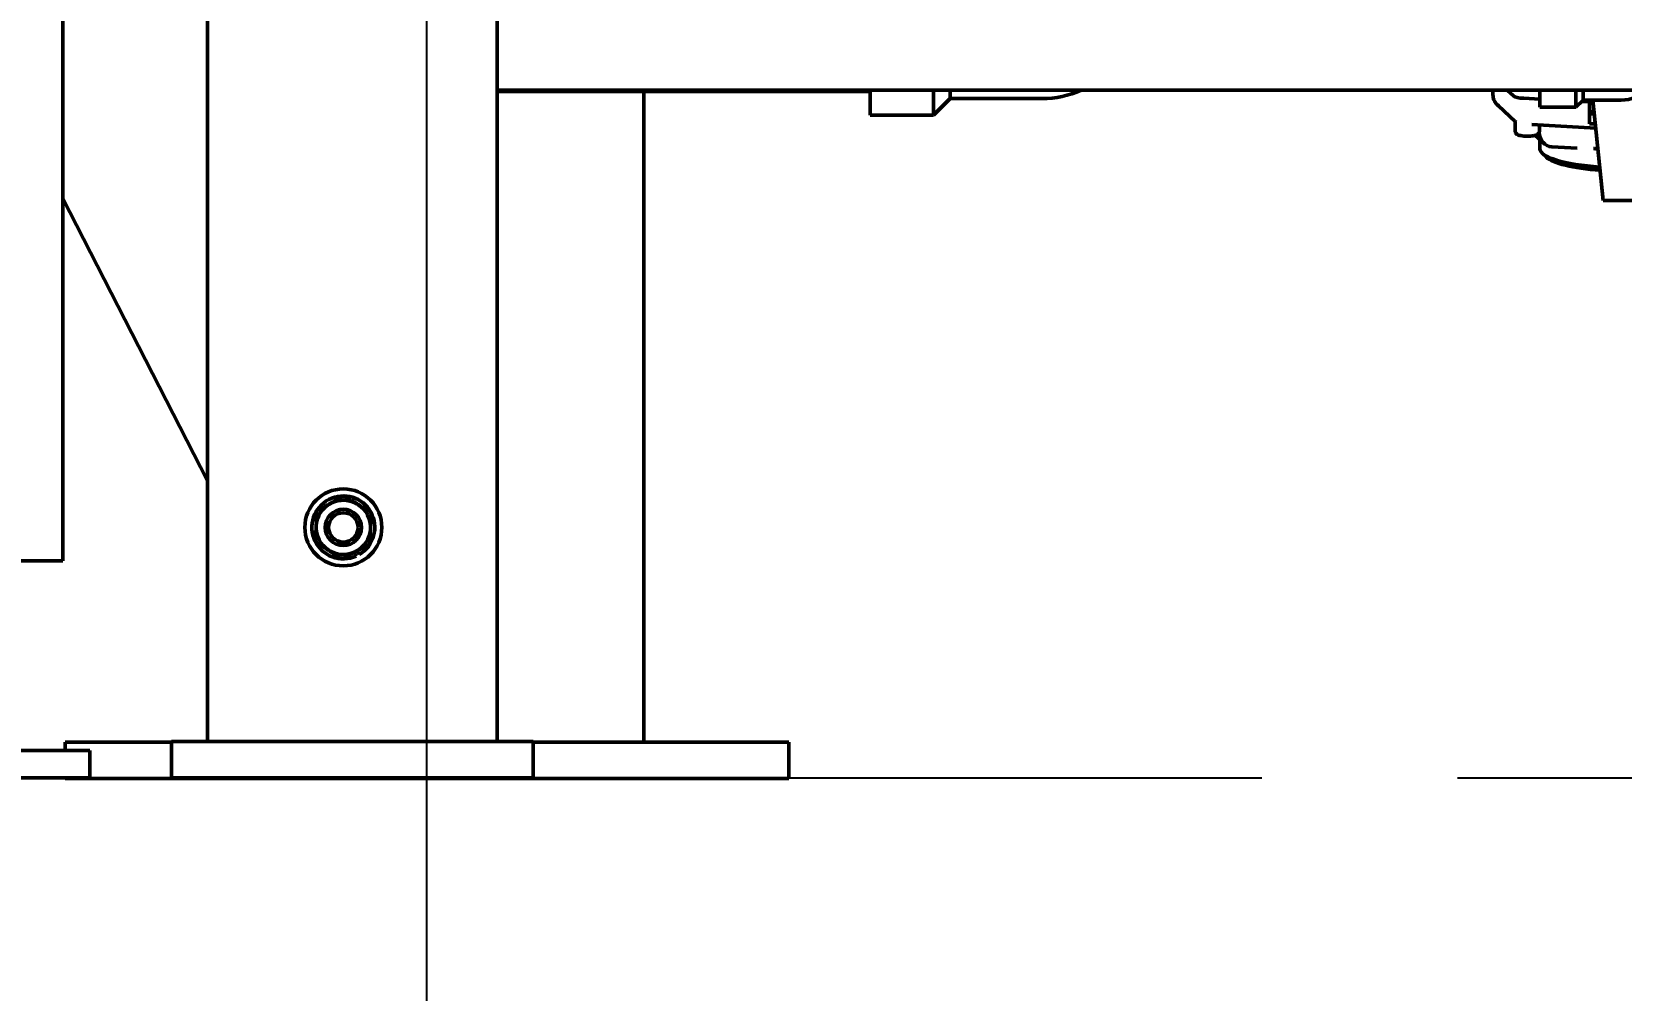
# Model space of a CAD drawing. Header units: inches. Extents: x 11 to 1621, y 11 to 1332.
# Drawn here: x 738.79 to 760.75, y 288.51 to 301.77 of the extents above; entities that cross this region are included whole.
import ezdxf

# ---------------------------------------------------------------- set-up
doc = ezdxf.new("R2010")
doc.units = ezdxf.units.IN
doc.header["$LTSCALE"] = 48
doc.header["$MEASUREMENT"] = 0
doc.linetypes.add('CHAIN', pattern=[0.7087, 0.4724, -0.0591, 0.1181, -0.0591])
doc.linetypes.add('DOUBLE_DASH_CHAIN', pattern=[1.2403, 0.6614, -0.0827, 0.1654, -0.0827, 0.1654, -0.0827])
for name, color, linetype, lineweight in [('Centerline (ANSI)', 7, 'Continuous', 25), ('Dimension (ANSI)', 7, 'Continuous', 25), ('Visible (ANSI)', 7, 'Continuous', 50), ('Work Plane (ANSI)', 7, 'DOUBLE_DASH_CHAIN', 25)]:
    doc.layers.add(name, color=color, linetype=linetype, lineweight=lineweight)
doc.styles.add('Dimension Text', font='tahoma.ttf')
doc.dimstyles.new('ELC FT', dxfattribs={"dimscale": 48, "dimtxt": 0.12, "dimasz": 0.098425, "dimexe": 0.05, "dimexo": 0.1, "dimgap": 0.031496, "dimtad": 1, "dimdec": 5, "dimzin": 3, "dimdsep": 46, "dimlunit": 4, "dimtxsty": 'Dimension Text', "dimcen": 0.09, "dimdle": 0.5, "dimclrd": 5, "dimclre": 5, "dimclrt": 256, "dimadec": 1, "dimazin": 3, "dimtfac": 0.833333, "dimtofl": 0, "dimtmove": 0, "dimatfit": 3, "dimfxl": 0, "dimfrac": 2, "dimtolj": 1, "dimtzin": 0, "dimlwd": 25, "dimlwe": 25, "dimarcsym": 0})

# ---------------------------------------------------------------- blocks, each defined once
blk = doc.blocks.new('*D15')
at = {"layer": 'Defpoints', "color": 0, "linetype": 'Continuous', "transparency": 16777216}
for p in [(804.877, 319.63), (264.502, 280.771), (804.877, 187.693)]:
    blk.add_point(p, dxfattribs=at)
at = {"layer": 'Dimension (ANSI)', "color": 5, "linetype": 'Continuous', "lineweight": 25, "transparency": 16777216}
for p, q in [((804.877, 314.83), (804.877, 185.293)), ((264.502, 275.971), (264.502, 185.293)), ((269.227, 187.693), (800.153, 187.693))]:
    blk.add_line(p, q, dxfattribs=at)
at = {"layer": 'Dimension (ANSI)', "color": 5, "linetype": 'Continuous', "transparency": 16777216}
for points in [[(269.227, 188.48), (269.227, 186.905), (264.502, 187.693)], [(800.153, 188.48), (800.153, 186.905), (804.877, 187.693)]]:
    blk.add_solid(points, dxfattribs=at)
at = {"layer": 'Dimension (ANSI)', "linetype": 'Continuous', "lineweight": 25, "transparency": 16777216, "insert": (534.752, 192.841), "char_height": 5.76, "attachment_point": 5, "style": 'Dimension Text'}
blk.add_mtext('\\A1;45\'-0 3/8"', dxfattribs=at)
blk = doc.blocks.new('*D25')
at = {"layer": 'Defpoints', "color": 0, "linetype": 'Continuous', "transparency": 16777216}
for p in [(804.877, 319.63), (744.252, 285.943), (804.877, 225.928)]:
    blk.add_point(p, dxfattribs=at)
at = {"layer": 'Dimension (ANSI)', "color": 5, "linetype": 'Continuous', "lineweight": 25, "transparency": 16777216}
for p, q in [((804.877, 314.83), (804.877, 223.528)), ((744.252, 281.143), (744.252, 223.528)), ((748.977, 225.928), (800.153, 225.928))]:
    blk.add_line(p, q, dxfattribs=at)
at = {"layer": 'Dimension (ANSI)', "color": 5, "linetype": 'Continuous', "transparency": 16777216}
for points in [[(748.977, 226.715), (748.977, 225.141), (744.252, 225.928)], [(800.153, 226.715), (800.153, 225.141), (804.877, 225.928)]]:
    blk.add_solid(points, dxfattribs=at)
at = {"layer": 'Dimension (ANSI)', "linetype": 'Continuous', "lineweight": 25, "transparency": 16777216, "insert": (774.565, 231.076), "char_height": 5.76, "attachment_point": 5, "style": 'Dimension Text'}
blk.add_mtext('\\A1;5\'-0 5/8"', dxfattribs=at)
blk = doc.blocks.new('*D53')
at = {"layer": 'Defpoints', "color": 0, "linetype": 'Continuous', "transparency": 16777216}
for p in [(736.222, 294.451), (744.252, 285.943), (736.222, 252.858)]:
    blk.add_point(p, dxfattribs=at)
at = {"layer": 'Dimension (ANSI)', "color": 5, "linetype": 'Continuous', "lineweight": 25, "transparency": 16777216}
for p, q in [((736.222, 289.651), (736.222, 250.458)), ((744.252, 281.143), (744.252, 250.458)), ((731.498, 252.858), (726.774, 252.858)), ((748.977, 252.858), (781.981, 252.858))]:
    blk.add_line(p, q, dxfattribs=at)
at = {"layer": 'Dimension (ANSI)', "color": 5, "linetype": 'Continuous', "transparency": 16777216}
for points in [[(731.498, 253.646), (731.498, 252.071), (736.222, 252.858)], [(748.977, 253.646), (748.977, 252.071), (744.252, 252.858)]]:
    blk.add_solid(points, dxfattribs=at)
at = {"layer": 'Dimension (ANSI)', "linetype": 'Continuous', "lineweight": 25, "transparency": 16777216, "insert": (767.841, 258.006), "char_height": 5.76, "attachment_point": 5, "style": 'Dimension Text'}
blk.add_mtext('\\A1;8 1/32"', dxfattribs=at)

msp = doc.modelspace()

# ---------------------------------------------------------------- linework, layer by layer
at = {"layer": 'Centerline (ANSI)', "linetype": 'CHAIN', "ltscale": 0.952448}
msp.add_line((744.252429, 285.942735), (744.252429, 361.630235), dxfattribs=at)
at = {"layer": 'Visible (ANSI)'}
for p, q in [((739.222429, 294.451101), (739.222429, 370.33346)), ((741.222429, 291.951101), (741.222429, 359.951101)), ((745.222429, 291.951101), (745.222429, 311.445919)), ((745.222429, 300.958462), (766.252429, 300.958462)), ((745.222429, 300.941653), (750.377429, 300.941653)), ((747.247429, 291.942735), (747.247429, 300.941653)), ((750.377429, 300.958462), (750.377429, 300.613528)), ((751.252429, 300.958462), (751.252429, 300.613528)), ((751.479773, 300.840872), (751.252429, 300.613528)), ((751.479773, 300.840872), (751.479773, 300.958462)), ((752.752429, 300.840872), (751.479773, 300.840872)), ((758.980457, 300.891384), (758.980457, 300.958462)), ((759.263986, 300.877632), (759.176586, 300.958462)), ((759.176592, 300.958462), (759.263985, 300.877633)), ((759.408735, 300.84507), (759.627429, 300.833104)), ((759.627429, 300.958462), (759.627429, 300.722366)), ((760.127429, 300.958462), (760.127429, 300.722366)), ((760.225867, 300.820803), (760.225867, 300.958462)), ((759.054811, 300.741477), (759.287033, 300.526712)), ((760.127429, 300.722366), (759.627429, 300.722366)), ((760.225867, 300.820803), (760.127429, 300.722366)), ((760.206484, 300.801421), (760.314929, 300.795487)), ((760.752429, 300.820803), (760.225867, 300.820803)), ((760.314929, 300.820803), (760.314929, 300.670799)), ((760.314929, 300.631723), (760.378929, 300.631723)), ((760.314929, 300.493723), (760.314929, 300.631723)), ((760.359056, 300.820803), (760.504844, 299.433723)), ((751.252429, 300.613528), (750.377429, 300.613528)), ((759.287937, 300.525887), (759.287937, 300.389404)), ((759.517332, 300.481202), (760.399824, 300.432919)), ((759.622582, 300.475444), (759.622582, 300.389404)), ((760.393434, 300.493723), (760.314929, 300.493723)), ((759.565113, 300.333323), (759.686934, 300.22066)), ((759.630063, 300.145546), (759.630063, 300.273256)), ((759.718898, 300.030754), (759.661438, 300.085229)), ((759.793611, 300.175493), (760.145841, 300.156222)), ((741.222429, 295.557095), (739.222429, 299.460214)), ((760.504844, 299.433723), (761.000014, 299.433723)), ((743.272996, 294.515637), (743.246191, 294.56795)), ((743.290689, 294.590751), (743.317494, 294.538439)), ((736.222429, 294.451101), (739.222429, 294.451101)), ((739.252429, 291.826101), (739.252429, 291.942735)), ((739.252429, 291.942735), (740.722429, 291.942735)), ((740.722429, 291.451101), (740.722429, 291.951101)), ((745.722429, 291.951101), (740.722429, 291.951101)), ((745.722429, 291.451101), (745.722429, 291.951101)), ((745.722429, 291.942735), (749.252429, 291.942735)), ((749.252429, 291.442735), (749.252429, 291.942735)), ((739.597429, 291.826101), (736.597429, 291.826101)), ((739.597429, 291.451101), (739.597429, 291.826101)), ((736.597429, 291.451101), (739.597429, 291.451101)), ((739.252429, 291.442735), (739.252429, 291.451101)), ((739.252429, 291.442735), (749.252429, 291.442735)), ((745.722429, 291.451101), (740.722429, 291.451101))]:
    msp.add_line(p, q, dxfattribs=at)
for radius in [0.5315, 0.250136, 0.25, 0.202812]:
    msp.add_circle((743.097429, 294.913087), radius, dxfattribs=at)
for centre, radius, start, end in [((752.752429, 302.129153), 1.288281, 270, 294.6704834), ((760.752429, 301.378616), 0.557812, 270, 311.1301763), ((743.097429, 294.913087), 0.4345, 300.4295576, 293.832614), ((743.097429, 294.913087), 0.375, 117.1310858, 177.1310858), ((743.097429, 294.913087), 0.375, 57.1310858, 117.1310858), ((743.097429, 294.913087), 0.375, 357.1310858, 57.1310858), ((743.097429, 294.913087), 0.375, 177.1310858, 237.1310858), ((743.097429, 294.913087), 0.375, 297.1310858, 357.1310858), ((743.097429, 294.913087), 0.375, 237.1310858, 297.1310858)]:
    msp.add_arc(centre, radius, start, end, dxfattribs=at)
for centre, major_axis, ratio, start_param, end_param in [((759.45526, 300.888098), (-0.19685, 0), 0.224951054, 0.238586509, 1.332193858), ((759.45526, 300.888098), (-0.19685, 0), 0.224951054, 0.238602469, 1.332193858), ((759.846347, 300.448611), (-0.110069, -0.259966), 0.768659186, 5.310461299, 6.553387007), ((760.79148, 300.145546), (-1.161417, 0), 0.224951054, 0, 1.278054357), ((760.79148, 300.088004), (-1.102362, 0), 0.224951054, 0.232969885, 1.266264421), ((760.79148, 300.394892), (-1.161417, 0), 0.224951054, 1.198570009, 1.254222319)]:
    msp.add_ellipse(centre, major_axis=major_axis, ratio=ratio, start_param=start_param, end_param=end_param, dxfattribs=at)
for points, knots in [([(759.054811, 300.741477), (759.046303, 300.749346), (759.038324, 300.757537), (759.023537, 300.774752), (759.016727, 300.783777), (759.004516, 300.802832), (758.999117, 300.812868), (758.990139, 300.833963), (758.986569, 300.845028), (758.981722, 300.867858), (758.980457, 300.879617), (758.980457, 300.891384)], [4.4737865116, 4.4737865116, 4.4737865116, 4.4737865116, 4.5215070054, 4.5215070054, 4.5692274991, 4.5692274991, 4.6169479929, 4.6169479929, 4.6646684866, 4.6646684866, 4.7123889804, 4.7123889804, 4.7123889804, 4.7123889804]), ([(759.622582, 300.389404), (759.622582, 300.383672), (759.62144, 300.377994), (759.617556, 300.367665), (759.614741, 300.363206), (759.607858, 300.354643), (759.60373, 300.351208), (759.591884, 300.342887), (759.584306, 300.33964), (759.560645, 300.33131), (759.542822, 300.327761), (759.507981, 300.323378), (759.492218, 300.322168), (759.460625, 300.321075), (759.444844, 300.32114), (759.414069, 300.322467), (759.399094, 300.323728), (759.370576, 300.327505), (759.357186, 300.330042), (759.330515, 300.33747), (759.318074, 300.341059), (759.30178, 300.3559), (759.29898, 300.358899), (759.29288, 300.367775), (759.289716, 300.374498), (759.288128, 300.384607), (759.287937, 300.387005), (759.287937, 300.389404)], [1.570796327, 1.570796327, 1.570796327, 1.570796327, 1.65518189, 1.65518189, 1.749673251, 1.749673251, 1.880710677, 1.880710677, 2.139370287, 2.139370287, 2.631618898, 2.631618898, 2.988946763, 2.988946763, 3.331014232, 3.331014232, 3.673725329, 3.673725329, 4.032970624, 4.032970624, 4.470255671, 4.470255671, 4.559007234, 4.559007234, 4.67707042, 4.67707042, 4.71238898, 4.71238898, 4.71238898, 4.71238898])]:
    msp.add_open_spline(points, degree=3, knots=knots, dxfattribs=at)
for points, weights in [([(760.314929, 300.670799), (760.346835, 300.660164), (760.376742, 300.652534)], [1, 1.01005229053, 1.01477990995]), ([(760.314929, 300.631723), (760.314929, 300.631723), (760.314929, 300.670799)], [1, 1.0379548493, 1]), ([(742.722899, 294.931857), (742.727928, 295.032212), (742.733736, 295.148092)], [1, 1.0379548493, 1]), ([(742.733736, 295.148092), (742.836994, 295.201002), (742.926419, 295.246825)], [1, 1.0379548493, 1]), ([(742.926419, 295.246825), (743.015843, 295.292647), (743.119102, 295.345557)], [1, 1.0379548493, 1]), ([(743.119102, 295.345557), (743.216553, 295.282588), (743.300949, 295.228055)], [1, 1.0379548493, 1]), ([(743.300949, 295.228055), (743.385344, 295.173523), (743.482796, 295.110553)], [1, 1.0379548493, 1]), ([(742.712063, 294.715622), (742.71787, 294.831502), (742.722899, 294.931857)], [1, 1.0379548493, 1]), ([(743.482796, 295.110553), (743.476988, 294.994673), (743.471959, 294.894318)], [1, 1.0379548493, 1]), ([(742.89391, 294.59812), (742.809514, 294.652652), (742.712063, 294.715622)], [1, 1.0379548493, 1]), ([(743.471959, 294.894318), (743.46693, 294.793963), (743.461123, 294.678083)], [1, 1.0379548493, 1]), ([(743.075756, 294.480618), (742.978305, 294.543587), (742.89391, 294.59812)], [1, 1.0379548493, 1]), ([(743.26844, 294.57935), (743.179015, 294.533528), (743.075756, 294.480618)], [1, 1.0379548493, 1]), ([(743.461123, 294.678083), (743.357864, 294.625173), (743.26844, 294.57935)], [1, 1.0379548493, 1])]:
    msp.add_rational_spline(points, weights, degree=2, dxfattribs=at)
msp.add_open_spline([(759.295044, 300.520055), (759.292464, 300.521982), (759.289789, 300.524163), (759.287033, 300.526712)], degree=3, dxfattribs=at)
at = {"layer": 'Work Plane (ANSI)', "linetype": 'CHAIN', "ltscale": 0.952448}
msp.add_line((183.392611, 291.451101), (817.296967, 291.451101), dxfattribs=at)

# ---------------------------------------------------------------- dimensions: what is measured, and where the dimension line sits
at = {"layer": 'Dimension (ANSI)', "color": 5, "linetype": 'Continuous', "lineweight": 25, "true_color": 0x0000ff}
dim = msp.add_linear_dim(base=(804.877429, 187.692735), p1=(264.502429, 280.771104), p2=(804.877429, 319.630235), angle=180, dimstyle='ELC FT', override={"dimgap": 0.031496, "dimdec": 5, "dimlfac": 1, "dimtol": 0, "dimlim": 0, "dimtp": 0, "dimtm": 0, "dimtdec": 2, "dimatfit": 1}, dxfattribs=at)
dim.commit()
dim.dimension.update_dxf_attribs({"geometry": '*D15', "text_midpoint": (534.752429, 187.692735), "dimtype": 160})
for base, p2, picture, middle in [((804.877429, 225.927966), (804.877429, 319.630235), '*D25', (774.564929, 225.927966)), ((736.222429, 252.858134), (736.222429, 294.451101), '*D53', (767.841347, 252.858134))]:
    dim = msp.add_linear_dim(base=base, p1=(744.252429, 285.942735), p2=p2, dimstyle='ELC FT', override={"dimgap": 0.031496, "dimdec": 5, "dimlfac": 1, "dimtol": 0, "dimlim": 0, "dimtp": 0, "dimtm": 0, "dimtdec": 2, "dimatfit": 1}, dxfattribs=at)
    dim.commit()
    dim.dimension.update_dxf_attribs({"geometry": picture, "text_midpoint": middle, "dimtype": 160})

doc.saveas('drawing.dxf')
